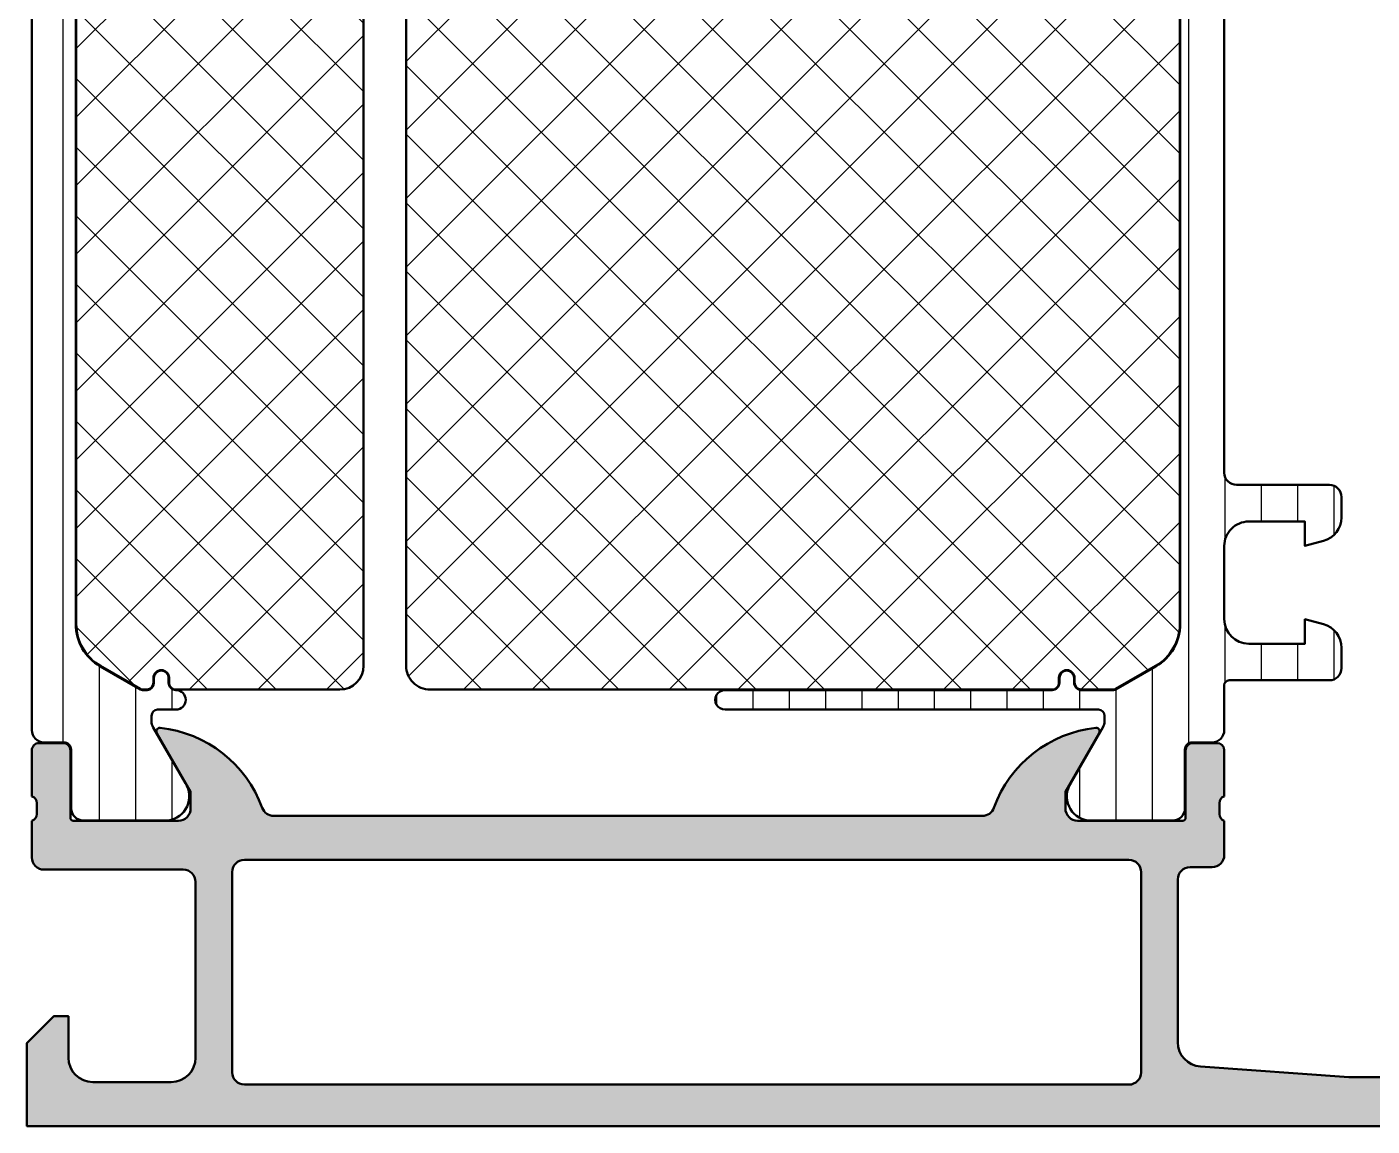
# Model space of a CAD drawing. Extents: x 0 to 105, y 0 to 90.
# Drawn here: x 0 to 55, y 0 to 45 of the extents above; entities that cross this region are included whole.
import ezdxf

# ---------------------------------------------------------------- set-up
doc = ezdxf.new("R2010")
doc.units = 0
for name, color, linetype, lineweight in [('0S-Alu contour', 7, 'Continuous', 50), ('0S-Alu hatch', 252, 'Continuous', 25), ('0S-Plastic contour', 254, 'Continuous', 50), ('0S-Plastic hatch', 253, 'Continuous', 25), ('0S-PT contour', 91, 'Continuous', 50), ('0S-PT hatch', 103, 'Continuous', 25)]:
    doc.layers.add(name, color=color, linetype=linetype, lineweight=lineweight)
pattern_1 = [(135, (0, 0), (-1.403165018917055, -1.403165018917055), []), (225, (0, 0), (1.403165018917055, -1.403165018917055), [])]
pattern_2 = [(90, (0, 0), (-1.4859, 0), [])]

# ---------------------------------------------------------------- blocks, each defined once
blk = doc.blocks.new('462310__45660264_F5FE_4679_8344_B00FB7AC80B8_')
at = {"layer": '0S-Alu hatch'}
h = blk.add_hatch(color=256, dxfattribs=at)
edge = h.paths.add_edge_path()
edge.add_line((47.1, 10.1), (47.1, 3.431119203401284))
edge.add_arc((48.1, 3.431119203401296), 0.9999999999999928, 180, 265.9143832200259)
edge.add_line((48.02875295001211, 2.433660503570567), (54.10000000000001, 2.000000000000001))
edge.add_line((54.10000000000001, 2.000000000000001), (95.9, 1.999999999999999))
edge.add_arc((95.9, 2.499999999999972), 0.4999999999999716, 270, 360)
edge.add_line((96.39999999999998, 2.499999999999985), (96.39999999999998, 3.299999999999994))
edge.add_arc((95.89999999999998, 3.299999999999998), 0.5, 0, 90)
edge.add_line((95.89999999999998, 3.799999999999998), (95.39999999999999, 3.799999999999998))
edge.add_ellipse((95.39999999999999, 4.299999999999986), major_axis=(-0.499999999999988, 0), ratio=1, start_angle=0, end_angle=90, ccw=False)
edge.add_line((94.9, 4.299999999999992), (94.9, 4.499999999999996))
edge.add_ellipse((95.39999999999999, 4.500000000000016), major_axis=(-0.4999999999999858, 0), ratio=1, start_angle=270.00000000000165, end_angle=360, ccw=False)
edge.add_line((95.39999999999996, 5), (98.19999999999997, 4.999999999999999))
edge.add_ellipse((98.19999999999997, 4.499999999999985), major_axis=(-0.5000000000000134, 0), ratio=1, start_angle=180, end_angle=270, ccw=False)
edge.add_line((98.69999999999999, 4.500000000000006), (98.69999999999999, 3.999999999999999))
edge.add_line((98.69999999999999, 3.999999999999999), (97.69999999999999, 3.999999999999999))
edge.add_line((97.69999999999999, 3.999999999999999), (97.69999999999999, 2.500000000000004))
edge.add_arc((98.69999999999999, 2.500000000000004), 1, 180, 270.0000000000008)
edge.add_line((98.7, 1.500000000000004), (102.7, 1.499999999999999))
edge.add_arc((102.7, 2.499999999999986), 1, 270.0000000000008, 360)
edge.add_line((103.7, 2.499999999999991), (103.7, 3.999999999999998))
edge.add_line((103.7, 3.999999999999998), (102.7, 3.999999999999999))
edge.add_line((102.7, 3.999999999999999), (102.7, 4.500000000000007))
edge.add_ellipse((103.2, 4.500000000000047), major_axis=(-0.4999999999999574, 0), ratio=1, start_angle=270, end_angle=360, ccw=False)
edge.add_line((103.2, 4.999999999999999), (104.5, 5))
edge.add_ellipse((104.5, 4.500000000000007), major_axis=(-0.499999999999992, 0), ratio=1, start_angle=180, end_angle=270.00000000000165, ccw=False)
edge.add_line((105, 4.5), (105, 0.5))
edge.add_ellipse((104.5, 0.4999999999999953), major_axis=(-0.5, 0), ratio=1, start_angle=90, end_angle=180, ccw=False)
edge.add_line((104.5, 0), (0, 0))
edge.add_line((0, 0), (0, 3.400000000000005))
edge.add_line((0, 3.400000000000005), (1.099999999999995, 4.5))
edge.add_line((1.099999999999995, 4.5), (1.699999999999988, 4.5))
edge.add_line((1.699999999999988, 4.5), (1.699999999999988, 2.800000000000011))
edge.add_arc((2.699999999999988, 2.800000000000011), 1, 180, 270)
edge.add_line((2.699999999999988, 1.800000000000011), (5.899999999999971, 1.800000000000011))
edge.add_arc((5.899999999999971, 2.800000000000011), 1, 270, 360)
edge.add_line((6.899999999999971, 2.800000000000011), (6.900000000000001, 9.999999999999995))
edge.add_arc((6.399999999999998, 9.999999999999998), 0.5000000000000036, 0, 89.99999999999969)
edge.add_line((6.400000000000001, 10.5), (0.7000000000000144, 10.5))
edge.add_ellipse((0.7000000000000137, 10.99999999999999), major_axis=(-0.4999999999999965, 0), ratio=1, start_angle=0, end_angle=90.00000000000011, ccw=False)
edge.add_line((0.200000000000017, 10.99999999999999), (0.1999999999999663, 12.49999999999994))
edge.add_arc((0.1211635534569153, 12.76752059199309), 0.2788950563274639, 286.419876419492, 361.1645893740976)
edge.add_line((0.4000009999999921, 12.77318899999146), (0.4000009999999925, 13.22678299999147))
edge.add_arc((0.121132904356827, 13.23244365946853), 0.2789255417371467, 358.8371299271138, 433.5754054446456)
edge.add_line((0.1999999999999922, 13.49998699999146), (0.1999999999999922, 15.37999799999998))
edge.add_ellipse((0.4999999999999952, 15.37999799999998), major_axis=(-0.3000000000000029, 0), ratio=1, start_angle=269.9999999999999, end_angle=360, ccw=False)
edge.add_line((0.4999999999999958, 15.67999799999998), (1.479974319042778, 15.67999799999998))
edge.add_ellipse((1.479974319042779, 15.37999799999998), major_axis=(-0.2999999999999989, 0), ratio=1, start_angle=180, end_angle=270.0000000000002, ccw=False)
edge.add_line((1.779974319042779, 15.37999799999998), (1.779974319042779, 12.61999999999998))
edge.add_arc((1.899974319042755, 12.61999999999998), 0.1199999999999761, 180, 270.0000000000011)
edge.add_line((1.899974319042757, 12.5), (6.200000000000086, 12.49999999999999))
edge.add_arc((6.200000000000105, 12.99999999999996), 0.4999999999999734, 269.9999999999978, 360)
edge.add_line((6.700000000000079, 12.99999999999994), (6.700000000000024, 13.70000000000004))
edge.add_line((6.700000000000024, 13.70000000000004), (5.318504542377731, 16.09282032302719))
edge.add_ellipse((5.438119784648683, 16.16188021535139), major_axis=(-0.1381197846485755, 0), ratio=1, start_angle=-96.01277014386238, end_angle=29.999999999958618, ccw=False)
edge.add_ellipse((4.928837244971579, 11.32674727786154), major_axis=(-4.999999999999342, 0), ratio=1, start_angle=199.9129096859924, end_angle=263.9872298561636, ccw=False)
edge.add_arc((10.1000000000004, 13.20000000000056), 0.5000000000005251, 199.9129096859644, 269.9999999999741)
edge.add_line((10.10000000000017, 12.70000000000004), (39.09999999999998, 12.69999999999995))
edge.add_arc((39.10000000000005, 13.20000000000114), 0.5000000000011813, 269.999999999991, 340.0870903140019)
edge.add_ellipse((44.27116275502875, 11.32674727786229), major_axis=(-4.999999999998514, 0), ratio=1, start_angle=276.0127701438397, end_angle=340.08709031401236, ccw=False)
edge.add_ellipse((43.76188021535141, 16.16188021535142), major_axis=(-0.1381197846484383, 0), ratio=1, start_angle=150.0000000000303, end_angle=276.0127701438502, ccw=False)
edge.add_line((43.88149545762223, 16.09282032302727), (42.50000000000006, 13.69999999999997))
edge.add_line((42.50000000000006, 13.69999999999997), (42.5, 12.99999999999987))
edge.add_arc((42.99999999999989, 12.99999999999989), 0.4999999999999006, 180, 270.0000000000033)
edge.add_line((42.99999999999992, 12.49999999999999), (47.30002568095722, 12.5))
edge.add_arc((47.30002568095722, 12.61999999999999), 0.1199999999999903, 270, 360)
edge.add_line((47.4200256809572, 12.61999999999999), (47.42002568095721, 15.37999799999998))
edge.add_ellipse((47.72002568095721, 15.37999799999998), major_axis=(-0.2999999999999971, 0), ratio=1, start_angle=270.00000000000136, end_angle=360, ccw=False)
edge.add_line((47.72002568095721, 15.67999799999998), (48.7, 15.67999799999998))
edge.add_ellipse((48.7, 15.37999799999998), major_axis=(-0.3000000000000007, 0), ratio=1, start_angle=180, end_angle=269.99999999999864, ccw=False)
edge.add_line((49, 15.37999799999998), (49, 13.49998699999147))
edge.add_arc((49.07886709564315, 13.23244365946854), 0.2789255417371366, 106.424594555351, 181.1628700728859)
edge.add_line((48.79999899999999, 13.22678299999148), (48.79999899999999, 12.77318899999145))
edge.add_arc((49.07883644654303, 12.76752059199308), 0.2788950563274235, 178.8354106259031, 253.5801235805088)
edge.add_line((48.99999999999999, 12.49999999999997), (49.00000000000001, 11.10000000000001))
edge.add_ellipse((48.49999999999999, 11.10000000000001), major_axis=(-0.5000000000000142, 0), ratio=1, start_angle=90.0000000000008, end_angle=180, ccw=False)
edge.add_line((48.5, 10.6), (47.59999999999999, 10.6))
edge.add_arc((47.6, 10.10000000000001), 0.4999999999999929, 90.00000000000081, 180)
edge = h.paths.add_edge_path()
edge.add_line((45.1, 10.89999999999995), (8.900000000000006, 10.9))
edge.add_arc((8.900000000000006, 10.4), 0.5000000000000036, 90, 180)
edge.add_line((8.400000000000002, 10.4), (8.400000000000006, 2.199999999999999))
edge.add_arc((8.900000000000006, 2.199999999999998), 0.5, 180, 269.9999999999998)
edge.add_line((8.900000000000002, 1.699999999999998), (45.1, 1.699999999999999))
edge.add_arc((45.1, 2.200000000000006), 0.5000000000000067, 269.9999999999992, 360)
edge.add_line((45.60000000000001, 2.200000000000005), (45.60000000000001, 10.4))
edge.add_arc((45.10000000000003, 10.39999999999997), 0.4999999999999787, 0, 90.00000000000244)
at = {"layer": '0S-Alu contour', "color": 7}
for points in [[(6.700000000000079, 12.99999999999994), (6.700000000000024, 13.70000000000004), (5.318504542377731, 16.09282032302719)], [(43.88149545762223, 16.09282032302727), (42.50000000000006, 13.69999999999997), (42.5, 12.99999999999987)], [(0.4999999999999958, 15.67999799999998), (1.479974319042778, 15.67999799999998)], [(47.72002568095721, 15.67999799999998), (48.7, 15.67999799999998)], [(0.1999999999999922, 13.49998699999146), (0.1999999999999922, 15.37999799999998)], [(1.779974319042779, 15.37999799999998), (1.779974319042779, 12.61999999999998)], [(47.4200256809572, 12.61999999999999), (47.42002568095721, 15.37999799999998)], [(49, 15.37999799999998), (49, 13.49998699999147)], [(0.4000009999999921, 12.77318899999146), (0.4000009999999925, 13.22678299999147)], [(48.79999899999999, 13.22678299999148), (48.79999899999999, 12.77318899999145)], [(10.10000000000017, 12.70000000000004), (39.09999999999998, 12.69999999999995)], [(0.200000000000017, 10.99999999999999), (0.1999999999999663, 12.49999999999994)], [(1.899974319042757, 12.5), (6.200000000000087, 12.49999999999999)], [(42.99999999999992, 12.49999999999999), (47.30002568095722, 12.5)], [(48.99999999999999, 12.49999999999997), (49.00000000000001, 11.10000000000001)], [(6.400000000000001, 10.5), (0.7000000000000148, 10.5)], [(45.1, 10.89999999999995), (8.900000000000006, 10.9)], [(48.5, 10.6), (47.59999999999999, 10.6)], [(6.899999999999971, 2.800000000000011), (6.900000000000001, 9.999999999999995)], [(8.400000000000002, 10.4), (8.400000000000006, 2.199999999999999)], [(45.60000000000001, 2.200000000000005), (45.60000000000001, 10.4)], [(47.1, 10.1), (47.1, 3.431119203401284)], [(104.5, 0), (0, 0), (0, 3.400000000000005), (1.099999999999995, 4.5), (1.699999999999988, 4.5), (1.699999999999988, 2.800000000000011)], [(48.02875295001211, 2.433660503570567), (54.10000000000001, 2.000000000000001), (95.9, 1.999999999999999)], [(2.699999999999988, 1.800000000000011), (5.899999999999971, 1.800000000000011)], [(8.900000000000002, 1.699999999999998), (45.1, 1.699999999999999)]]:
    blk.add_lwpolyline(points, dxfattribs=at)
at = {"layer": '0S-Alu contour', "color": 7, "extrusion": (0, 0, -1)}
for centre, radius, start, end in [((-5.438119784648683, 16.16188021535139), 0.1381197846485755, 330.0000000000414, 96.01277014386245), ((-4.928837244971579, 11.32674727786154), 4.999999999999342, 96.01277014383638, 160.0870903140076), ((-44.27116275502875, 11.32674727786229), 4.999999999998514, 19.91290968598764, 83.9872298561603), ((-43.76188021535141, 16.16188021535142), 0.1381197846484383, 83.9872298561498, 209.9999999999698), ((-0.4999999999999952, 15.37999799999998), 0.3000000000000029, 0, 90.00000000000011), ((-1.479974319042779, 15.37999799999998), 0.2999999999999989, 89.99999999999974, 180), ((-47.72002568095721, 15.37999799999998), 0.2999999999999971, 0, 89.99999999999864), ((-48.7, 15.37999799999998), 0.3000000000000007, 90.00000000000136, 180), ((-48.49999999999999, 11.10000000000001), 0.5000000000000142, 180, 269.9999999999992), ((-0.7000000000000137, 10.99999999999999), 0.4999999999999965, 269.9999999999999, 0)]:
    blk.add_arc(centre, radius, start, end, dxfattribs=at)
at = {"layer": '0S-Alu contour', "color": 7}
for centre, radius, start, end in [((0.121132904356827, 13.23244365946853), 0.2789255417371467, 358.8371299271138, 73.57540544464564), ((49.07886709564315, 13.23244365946854), 0.2789255417371366, 106.424594555351, 181.1628700728859), ((0.1211635534569153, 12.76752059199309), 0.2788950563274639, 286.419876419492, 1.16458937409755), ((6.200000000000105, 12.99999999999996), 0.4999999999999734, 269.9999999999978, 0), ((10.1000000000004, 13.20000000000056), 0.5000000000005251, 199.9129096859644, 269.9999999999741), ((39.10000000000005, 13.20000000000114), 0.5000000000011813, 269.999999999991, 340.0870903140019), ((42.99999999999989, 12.99999999999989), 0.4999999999999006, 180, 270.0000000000033), ((49.07883644654303, 12.76752059199308), 0.2788950563274235, 178.8354106259031, 253.5801235805088), ((1.899974319042755, 12.61999999999998), 0.1199999999999761, 180, 270.0000000000011), ((47.30002568095722, 12.61999999999999), 0.1199999999999903, 270, 0), ((6.399999999999998, 9.999999999999998), 0.5000000000000036, 0, 89.99999999999969), ((8.900000000000006, 10.4), 0.5000000000000036, 90, 180), ((45.10000000000003, 10.39999999999997), 0.4999999999999787, 0, 90.00000000000244), ((47.6, 10.10000000000001), 0.4999999999999929, 90.00000000000081, 180), ((48.1, 3.431119203401296), 0.9999999999999928, 180, 265.9143832200259), ((2.699999999999988, 2.800000000000011), 1, 180, 270), ((5.899999999999971, 2.800000000000011), 1, 270, 0), ((8.900000000000006, 2.199999999999998), 0.5, 180, 269.9999999999998), ((45.1, 2.200000000000006), 0.5000000000000067, 269.9999999999992, 0)]:
    blk.add_arc(centre, radius, start, end, dxfattribs=at)
blk = doc.blocks.new('442240__F31ADD32_1E1B_493C_A6A0_53D63E27A48B_')
at = {"layer": '0S-PT hatch'}
h = blk.add_hatch(dxfattribs=at)
h.set_pattern_fill('ANSI37', color=256, scale=0.625, angle=90, style=0)
h.set_pattern_definition(pattern_1)
edge = h.paths.add_edge_path()
edge.add_line((41.95540162866505, 64.6302033196955), (16.50000000001683, 64.6302033197426))
edge.add_arc((16.49999999999969, 63.65020331974263), 0.9799999999999754, 89.99999999899781, 180)
edge.add_line((15.51999999999971, 63.65020331974264), (15.51999999999971, 18.84979668030451))
edge.add_arc((16.49999999999971, 18.84979668030451), 0.9799999999999968, 180, 270.0000000000002)
edge.add_line((16.49999999999971, 17.86979668030451), (41.95634587524384, 17.86979668030451))
edge.add_arc((41.95634587524383, 18.14979668030452), 0.2800000000000082, 270.0000000000014, 360)
edge.add_line((42.23634587524385, 18.14979668030452), (42.23634587524385, 18.35036747559076))
edge.add_ellipse((42.55577507995761, 18.35036747559076), major_axis=(-0.3194292047137636, 0), ratio=1, start_angle=180, end_angle=360, ccw=False)
edge.add_line((42.87520428467137, 18.35036747559076), (42.87520428467137, 18.14979668030452))
edge.add_arc((43.15520428467137, 18.14979668030453), 0.2800000000000011, 180, 266.4872129359699)
edge.add_line((43.13804832119981, 17.87032275859203), (44.46501280946018, 17.87032275859204))
edge.add_arc((44.46501280946018, 18.05032275859203), 0.1799999999999926, 270, 300.0000000000001)
edge.add_line((44.55501280946017, 17.89443818591084), (46.18999999999971, 18.8383984804904))
edge.add_arc((45.19999999999972, 20.55312877998359), 1.979999999999983, 299.9999999999999, 360)
edge.add_line((47.1799999999997, 20.55312877998359), (47.1799999999997, 61.94646458067263))
edge.add_arc((45.1999999999997, 61.94646458067263), 1.980000000000003, 0, 59.99999999999952)
edge.add_line((46.18999999999971, 63.66119488016582), (44.55501280946015, 64.60515517474536))
edge.add_arc((44.46501280946016, 64.44927060206425), 0.179999999999936, 59.99999999999221, 89.99999999999095)
edge.add_line((44.46501280946018, 64.62927060206418), (43.13858592838763, 64.62927060206418))
edge.add_arc((43.15574189185918, 64.34979668035167), 0.279999999999997, 93.51278706402572, 180)
edge.add_line((42.87574189185918, 64.34979668035167), (42.87574189185917, 64.14922588506545))
edge.add_ellipse((42.55577507995761, 64.14922588506545), major_axis=(-0.3199668119015655, 0), ratio=1, start_angle=0, end_angle=180, ccw=False)
edge.add_line((42.23580826805604, 64.14922588506545), (42.23580826805604, 64.3497966803045))
edge.add_arc((41.95540162866505, 64.34979668030452), 0.280406639390975, 0, 90)
at = {"layer": '0S-PT contour', "color": 7}
for points in [[(41.95540162866505, 64.6302033196955), (16.50000000001683, 64.6302033197426)], [(44.46501280946018, 64.62927060206418), (43.13858592838763, 64.62927060206418)], [(46.18999999999971, 63.66119488016582), (44.55501280946015, 64.60515517474536)], [(42.23580826805604, 64.14922588506545), (42.23580826805604, 64.3497966803045)], [(42.87574189185918, 64.34979668035167), (42.87574189185917, 64.14922588506545)], [(15.51999999999971, 63.65020331974264), (15.51999999999971, 18.84979668030451)], [(47.1799999999997, 20.55312877998359), (47.1799999999997, 61.94646458067263)], [(44.55501280946017, 17.89443818591084), (46.18999999999971, 18.8383984804904)], [(42.23634587524385, 18.14979668030452), (42.23634587524385, 18.35036747559076)], [(42.87520428467137, 18.35036747559076), (42.87520428467137, 18.14979668030452)], [(16.49999999999971, 17.86979668030451), (41.95634587524384, 17.86979668030451)], [(43.13804832119981, 17.87032275859203), (44.46501280946018, 17.87032275859204)]]:
    blk.add_lwpolyline(points, dxfattribs=at)
for centre, radius, start, end in [((16.49999999999969, 63.65020331974263), 0.9799999999999754, 89.99999999899781, 180), ((41.95540162866505, 64.34979668030452), 0.280406639390975, 0, 90), ((43.15574189185918, 64.34979668035167), 0.279999999999997, 93.51278706402572, 180), ((44.46501280946016, 64.44927060206425), 0.179999999999936, 59.99999999999221, 89.99999999999095), ((45.1999999999997, 61.94646458067263), 1.980000000000003, 0, 59.99999999999952), ((45.19999999999972, 20.55312877998359), 1.979999999999983, 299.9999999999999, 0), ((16.49999999999971, 18.84979668030451), 0.9799999999999968, 180, 270.0000000000002), ((41.95634587524383, 18.14979668030452), 0.2800000000000082, 270.0000000000014, 0), ((43.15520428467137, 18.14979668030453), 0.2800000000000011, 180, 266.4872129359699), ((44.46501280946018, 18.05032275859203), 0.1799999999999926, 270, 300.0000000000001)]:
    blk.add_arc(centre, radius, start, end, dxfattribs=at)
at = {"layer": '0S-PT contour', "color": 7, "extrusion": (0, 0, -1)}
for centre, radius, start, end in [((-42.55577507995761, 64.14922588506545), 0.3199668119015655, 180, 0), ((-42.55577507995761, 18.35036747559076), 0.3194292047137637, 0, 180)]:
    blk.add_arc(centre, radius, start, end, dxfattribs=at)
blk = doc.blocks.new('284519__6857C85F_8BF0_4C97_A09E_0A35391BC59F___943BEE04_0CC8_4766_B25A_D3CEB70636B3_')
at = {"layer": '0S-Plastic hatch'}
h = blk.add_hatch(dxfattribs=at)
h.set_pattern_fill('ANSI31', color=256, scale=0.4680000000000001, angle=45, style=0)
h.set_pattern_definition(pattern_2)
edge = h.paths.add_edge_path()
edge.add_line((49.4999999999997, 56.25000000004718), (53.2999999999998, 56.25000000004718))
edge.add_arc((53.29999999999975, 56.75000000004714), 0.4999999999999645, 270.0000000000057, 360)
edge.add_line((53.79999999999971, 56.75000000004718), (53.79999999999972, 57.58074922342159))
edge.add_arc((52.79999999999975, 57.58074922342159), 0.9999999999999644, 0, 75.00000000000038)
edge.add_line((53.05881904510226, 58.54667504971063), (52.29999999999972, 58.75000000004718))
edge.add_line((52.29999999999972, 58.75000000004718), (52.29999999999972, 57.75000000004717))
edge.add_line((52.29999999999972, 57.75000000004717), (49.99999999999974, 57.7500000000472))
edge.add_ellipse((49.9999999999997, 58.75000000004718), major_axis=(-0.9999999999999928, 0), ratio=1, start_angle=0, end_angle=90.00000000000199, ccw=False)
edge.add_line((48.99999999999971, 58.75000000004717), (48.99999999999971, 61.75000000004722))
edge.add_ellipse((49.99999999999972, 61.75000000004718), major_axis=(-1.000000000000007, 0), ratio=1, start_angle=269.99999999999875, end_angle=360, ccw=False)
edge.add_line((49.99999999999975, 62.75000000004719), (52.29999999999972, 62.75000000004713))
edge.add_line((52.29999999999972, 62.75000000004713), (52.29999999999972, 61.75000000004722))
edge.add_line((52.29999999999972, 61.75000000004722), (53.05881904510228, 61.95332495038388))
edge.add_arc((52.7999999999998, 62.91925077667286), 0.999999999999911, 284.9999999999988, 360)
edge.add_line((53.79999999999971, 62.91925077667284), (53.79999999999971, 63.75000000004723))
edge.add_arc((53.29999999999972, 63.75000000004725), 0.4999999999999929, 0, 89.9999999999992)
edge.add_line((53.29999999999973, 64.25000000004724), (49.19999999999973, 64.25000000004718))
edge.add_ellipse((49.19999999999973, 64.4500000000472), major_axis=(-0.200000000000017, 0), ratio=1, start_angle=0, end_angle=90.00000000000199, ccw=False)
edge.add_line((48.99999999999971, 64.45000000004723), (48.99999999999971, 66.29000567895667))
edge.add_arc((48.50000267890202, 66.29000567895667), 0.4999973210976947, 0, 90.00030698202455)
edge.add_line((48.49999999999283, 66.7900030000472), (47.68966866665947, 66.79000300004718))
edge.add_ellipse((47.68966866665947, 67.09000300004718), major_axis=(-0.2999999999999971, 0), ratio=1, start_angle=0, end_angle=90, ccw=False)
edge.add_line((47.38966866665947, 67.09000300004719), (47.3900006170565, 69.49000138298348))
edge.add_arc((46.89000463961789, 69.49000402260855), 0.4999959774455975, 359.9996975182267, 450.0003024811858)
edge.add_line((46.89000199999281, 69.99000000004717), (43.41346050189332, 69.99000000004716))
edge.add_arc((43.55577115088467, 69.00018192532433), 0.9999960709244591, 98.18160805189956, 212.7270160998398)
edge.add_line((42.71451850189333, 68.4595470000472), (44.03303535120448, 66.1758085133749))
edge.add_ellipse((43.60002263447405, 65.92580853907532), major_axis=(-0.5000000000000551, 0), ratio=1, start_angle=179.994256176766, end_angle=209.9999965993447, ccw=False)
edge.add_line((44.10002263196166, 65.92575841476153), (44.0999999999903, 65.70000000006473))
edge.add_ellipse((43.84999999997281, 65.70000000006469), major_axis=(-0.2500000000174865, 0), ratio=1, start_angle=90.00000000000159, end_angle=180, ccw=False)
edge.add_line((43.84999999997282, 65.45000000004721), (28.57101353298069, 65.45000000004653))
edge.add_arc((28.57101353298071, 65.0507409269301), 0.3992590731164398, 90.00000000000306, 270.0000000000031)
edge.add_line((28.57101353298073, 64.65148185381366), (41.95486402147727, 64.65148185381366))
edge.add_ellipse((41.9548640214773, 64.35000000004712), major_axis=(-0.3014818537665462, 0), ratio=1, start_angle=180, end_angle=270.00000000000676, ccw=False)
edge.add_line((42.25634587524385, 64.35000000004717), (42.25634587524385, 64.14942920476096))
edge.add_arc((42.55577507995761, 64.14942920476096), 0.2994292047137605, 180, 360)
edge.add_line((42.85520428467137, 64.14942920476099), (42.85520428467137, 64.35000000004723))
edge.add_ellipse((43.15520428467164, 64.35000000004722), major_axis=(-0.3000000000002672, 0), ratio=1, start_angle=266.6063607271258, end_angle=360, ccw=False)
edge.add_line((43.17296295056751, 64.64947392175954), (44.46501280946022, 64.64947392175972))
edge.add_ellipse((44.46501280946022, 64.44947392175959), major_axis=(-0.2000000000001307, 0), ratio=1, start_angle=240.0000000000401, end_angle=270.00000000000205, ccw=False)
edge.add_line((44.56501280946016, 64.62267900251666), (46.19999999999973, 63.67871870793694))
edge.add_ellipse((45.19999999999982, 61.94666790036815), major_axis=(-1.999999999999877, 0), ratio=1, start_angle=180, end_angle=240.00000000000108, ccw=False)
edge.add_line((47.1999999999997, 61.94666790036816), (47.19999999999972, 20.55333209967905))
edge.add_ellipse((45.19999999999972, 20.55333209967909), major_axis=(-2, 0), ratio=1, start_angle=119.9999999999996, end_angle=180, ccw=False)
edge.add_line((46.1999999999997, 18.82128129211021), (44.5650128094602, 17.87732099753069))
edge.add_ellipse((44.46501280945999, 18.05052607828752), major_axis=(-0.2000000000000511, 0), ratio=1, start_angle=90.00000000007333, end_angle=120.0000000000625, ccw=False)
edge.add_line((44.46501280946025, 17.85052607828746), (43.17296295056535, 17.85052607828786))
edge.add_ellipse((43.1552042846713, 18.14999999999996), major_axis=(-0.2999999999999285, 0), ratio=1, start_angle=0, end_angle=93.3936392725314, ccw=False)
edge.add_line((42.85520428467137, 18.14999999999995), (42.85520428467137, 18.35057079528622))
edge.add_arc((42.55577507995761, 18.35057079528622), 0.2994292047137605, 0, 180)
edge.add_line((42.25634587524385, 18.35057079528622), (42.25634587524385, 18.14999999999995))
edge.add_ellipse((41.95486402147733, 18.15000000000004), major_axis=(-0.3014818537665178, 0), ratio=1, start_angle=89.99999999998658, end_angle=180, ccw=False)
edge.add_line((41.95486402147726, 17.84851814623352), (28.57101353298071, 17.84851814623352))
edge.add_arc((28.57101353298071, 17.44925907311705), 0.3992590731164753, 90.00000000000048, 270.0000000000005)
edge.add_line((28.57101353298072, 17.05000000000057), (43.84999999997285, 17.04999999999999))
edge.add_ellipse((43.84999999997282, 16.79999999998251), major_axis=(-0.2500000000174722, 0), ratio=1, start_angle=180, end_angle=269.9999999999951, ccw=False)
edge.add_line((44.0999999999903, 16.79999999998242), (44.10002263196166, 16.57424158528564))
edge.add_ellipse((43.60002365369274, 16.5741911879278), major_axis=(-0.4999989808088187, 0), ratio=1, start_angle=150.0000347009651, end_angle=180.0057751236176, ccw=False)
edge.add_line((44.03303562435064, 16.32419195977536), (42.71451850189333, 14.04045299999998))
edge.add_arc((43.55577115088467, 13.49981807472283), 0.9999960709244718, 147.2729839001593, 261.8183919481001)
edge.add_line((43.41346050189332, 12.50999999999999), (46.89000199999282, 12.50999999999999))
edge.add_arc((46.89000463961788, 13.00999597743861), 0.4999959774455904, 269.9996975188158, 360.0003024817733)
edge.add_line((47.3900006170565, 13.0099986170637), (47.38966866665947, 15.40999699999997))
edge.add_ellipse((47.68966866665947, 15.40999699999998), major_axis=(-0.3000000000000043, 0), ratio=1, start_angle=269.99999999999864, end_angle=360, ccw=False)
edge.add_line((47.68966866665948, 15.70999699999999), (48.49999999999283, 15.70999699999999))
edge.add_arc((48.50000267890202, 16.2099943210905), 0.4999973210976877, 269.9996930179747, 360)
edge.add_line((48.99999999999971, 16.2099943210905), (48.99999999999971, 18.04999999999993))
edge.add_ellipse((49.19999999999974, 18.04999999999998), major_axis=(-0.2000000000000242, 0), ratio=1, start_angle=270.0000000000122, end_angle=360, ccw=False)
edge.add_line((49.19999999999969, 18.25000000000001), (53.29999999999973, 18.24999999999995))
edge.add_arc((53.29999999999972, 18.74999999999994), 0.4999999999999929, 270.0000000000008, 360)
edge.add_line((53.79999999999971, 18.74999999999995), (53.79999999999971, 19.58074922337431))
edge.add_arc((52.79999999999972, 19.58074922337433), 0.9999999999999928, 0, 74.99999999999913)
edge.add_line((53.05881904510226, 20.54667504966339), (52.29999999999972, 20.75000000000001))
edge.add_line((52.29999999999972, 20.75000000000001), (52.29999999999972, 19.75000000000001))
edge.add_line((52.29999999999972, 19.75000000000001), (49.99999999999971, 19.75))
edge.add_ellipse((49.99999999999972, 20.75000000000001), major_axis=(-1.000000000000003, 0), ratio=1, start_angle=0, end_angle=89.9999999999996, ccw=False)
edge.add_line((48.99999999999971, 20.75000000000001), (48.99999999999971, 23.75000000000007))
edge.add_ellipse((49.99999999999966, 23.75000000000001), major_axis=(-0.999999999999943, 0), ratio=1, start_angle=269.99999999999756, end_angle=360, ccw=False)
edge.add_line((49.9999999999997, 24.74999999999995), (52.29999999999972, 24.74999999999998))
edge.add_line((52.29999999999972, 24.74999999999998), (52.29999999999972, 23.75000000000007))
edge.add_line((52.29999999999972, 23.75000000000007), (53.05881904510217, 23.95332495033654))
edge.add_arc((52.79999999999962, 24.91925077662571), 1.000000000000101, 285.0000000000001, 360)
edge.add_line((53.79999999999972, 24.9192507766257), (53.79999999999971, 25.75000000000003))
edge.add_arc((53.29999999999975, 25.75000000000004), 0.4999999999999645, 0, 89.99999999999756)
edge.add_line((53.29999999999976, 26.25), (49.49999999999971, 26.25000000000001))
edge.add_ellipse((49.49999999999969, 26.74999999999999), major_axis=(-0.4999999999999787, 0), ratio=1, start_angle=0, end_angle=90.00000000000239, ccw=False)
edge.add_line((48.99999999999971, 26.74999999999998), (48.99999999999971, 55.75000000004715))
edge.add_ellipse((49.4999999999997, 55.75000000004718), major_axis=(-0.4999999999999929, 0), ratio=1, start_angle=270.0000000000008, end_angle=360, ccw=False)
at = {"layer": '0S-Plastic contour', "color": 7}
for points in [[(46.89000199999281, 69.99000000004717), (43.41346050189332, 69.99000000004716)], [(47.38966866665947, 67.09000300004719), (47.3900006170565, 69.49000138298348)], [(42.71451850189333, 68.4595470000472), (44.03303535120448, 66.1758085133749)], [(48.49999999999283, 66.7900030000472), (47.68966866665947, 66.79000300004718)], [(48.99999999999971, 64.45000000004723), (48.99999999999971, 66.29000567895667)], [(44.10002263196166, 65.92575841476153), (44.0999999999903, 65.70000000006473)], [(43.84999999997282, 65.45000000004721), (28.57101353298069, 65.45000000004653)], [(28.57101353298073, 64.65148185381366), (41.95486402147727, 64.65148185381366)], [(43.17296295056751, 64.64947392175954), (44.46501280946022, 64.64947392175972)], [(44.56501280946016, 64.62267900251666), (46.19999999999973, 63.67871870793694)], [(42.25634587524385, 64.35000000004717), (42.25634587524385, 64.14942920476096)], [(42.85520428467137, 64.14942920476099), (42.85520428467137, 64.35000000004723)], [(53.29999999999973, 64.25000000004724), (49.19999999999973, 64.25000000004718)], [(53.79999999999971, 62.91925077667284), (53.79999999999971, 63.75000000004723)], [(49.99999999999975, 62.75000000004719), (52.29999999999972, 62.75000000004713), (52.29999999999972, 61.75000000004722), (53.05881904510228, 61.95332495038388)], [(47.1999999999997, 61.94666790036816), (47.19999999999972, 20.55333209967905)], [(48.99999999999971, 58.75000000004717), (48.99999999999971, 61.75000000004722)], [(53.05881904510226, 58.54667504971063), (52.29999999999972, 58.75000000004718), (52.29999999999972, 57.75000000004717), (49.99999999999974, 57.7500000000472)], [(53.79999999999971, 56.75000000004718), (53.79999999999972, 57.58074922342159)], [(49.4999999999997, 56.25000000004718), (53.2999999999998, 56.25000000004718)], [(48.99999999999971, 26.74999999999998), (48.99999999999971, 55.75000000004715)], [(53.29999999999976, 26.25), (49.49999999999971, 26.25000000000001)], [(53.79999999999972, 24.9192507766257), (53.79999999999971, 25.75000000000003)], [(49.9999999999997, 24.74999999999995), (52.29999999999972, 24.74999999999998), (52.29999999999972, 23.75000000000007), (53.05881904510217, 23.95332495033654)], [(48.99999999999971, 20.75000000000001), (48.99999999999971, 23.75000000000007)], [(53.05881904510226, 20.54667504966339), (52.29999999999972, 20.75000000000001), (52.29999999999972, 19.75000000000001), (49.99999999999971, 19.75)], [(53.79999999999971, 18.74999999999995), (53.79999999999971, 19.58074922337431)], [(46.1999999999997, 18.82128129211021), (44.5650128094602, 17.87732099753069)], [(42.25634587524385, 18.35057079528622), (42.25634587524385, 18.14999999999995)], [(42.85520428467137, 18.14999999999995), (42.85520428467137, 18.35057079528622)], [(49.19999999999969, 18.25000000000001), (53.29999999999973, 18.24999999999995)], [(41.95486402147726, 17.84851814623352), (28.57101353298071, 17.84851814623352)], [(44.46501280946025, 17.85052607828746), (43.17296295056535, 17.85052607828786)], [(48.99999999999971, 16.2099943210905), (48.99999999999971, 18.04999999999993)], [(28.57101353298072, 17.05000000000057), (43.84999999997285, 17.04999999999999)], [(44.0999999999903, 16.79999999998242), (44.10002263196166, 16.57424158528564)], [(44.03303562435064, 16.32419195977536), (42.71451850189333, 14.04045299999998)], [(47.68966866665948, 15.70999699999999), (48.49999999999283, 15.70999699999999)], [(47.3900006170565, 13.0099986170637), (47.38966866665947, 15.40999699999997)], [(43.41346050189332, 12.50999999999999), (46.89000199999282, 12.50999999999999)]]:
    blk.add_lwpolyline(points, dxfattribs=at)
for centre, radius, start, end in [((43.55577115088467, 69.00018192532433), 0.9999960709244591, 98.18160805189956, 212.7270160998398), ((46.89000463961789, 69.49000402260855), 0.4999959774455975, 359.9996975182267, 90.00030248118587), ((48.50000267890202, 66.29000567895667), 0.4999973210976947, 0, 90.00030698202455), ((28.57101353298071, 65.0507409269301), 0.3992590731164398, 90.00000000000306, 270.0000000000031), ((42.55577507995761, 64.14942920476096), 0.2994292047137605, 180, 0), ((53.29999999999972, 63.75000000004725), 0.4999999999999929, 0, 89.9999999999992), ((52.7999999999998, 62.91925077667286), 0.999999999999911, 284.9999999999988, 0), ((52.79999999999975, 57.58074922342159), 0.9999999999999644, 0, 75.00000000000038), ((53.29999999999975, 56.75000000004714), 0.4999999999999645, 270.0000000000057, 0), ((53.29999999999975, 25.75000000000004), 0.4999999999999645, 0, 89.99999999999756), ((52.79999999999962, 24.91925077662571), 1.000000000000101, 285.0000000000001, 0), ((52.79999999999972, 19.58074922337433), 0.9999999999999928, 0, 74.99999999999913), ((53.29999999999972, 18.74999999999994), 0.4999999999999929, 270.0000000000008, 0), ((42.55577507995761, 18.35057079528622), 0.2994292047137605, 0, 180), ((28.57101353298071, 17.44925907311705), 0.3992590731164753, 90.00000000000048, 270.0000000000005), ((48.50000267890202, 16.2099943210905), 0.4999973210976877, 269.9996930179747, 0), ((43.55577115088467, 13.49981807472283), 0.9999960709244718, 147.2729839001593, 261.8183919481001), ((46.89000463961788, 13.00999597743861), 0.4999959774455904, 269.9996975188158, 0.0003024817733149)]:
    blk.add_arc(centre, radius, start, end, dxfattribs=at)
at = {"layer": '0S-Plastic contour', "color": 7, "extrusion": (0, 0, -1)}
for centre, radius, start, end in [((-47.68966866665947, 67.09000300004718), 0.2999999999999971, 270, 0), ((-43.60002263447405, 65.92580853907532), 0.5000000000000551, 150.0000034006553, 180.0057438232341), ((-43.84999999997281, 65.70000000006469), 0.2500000000174865, 180, 269.9999999999984), ((-41.9548640214773, 64.35000000004712), 0.3014818537665462, 89.99999999999324, 180), ((-43.15520428467164, 64.35000000004722), 0.3000000000002672, 0, 93.39363927287422), ((-44.46501280946022, 64.44947392175959), 0.2000000000001307, 89.99999999999797, 119.9999999999599), ((-49.19999999999973, 64.4500000000472), 0.200000000000017, 269.999999999998, 0), ((-45.19999999999982, 61.94666790036815), 1.999999999999877, 119.9999999999989, 180), ((-49.99999999999972, 61.75000000004718), 1.000000000000007, 0, 90.00000000000122), ((-49.9999999999997, 58.75000000004718), 0.9999999999999928, 269.999999999998, 0), ((-49.4999999999997, 55.75000000004718), 0.4999999999999929, 0, 89.9999999999992), ((-49.49999999999969, 26.74999999999999), 0.4999999999999787, 269.9999999999976, 0), ((-49.99999999999966, 23.75000000000001), 0.999999999999943, 0, 90.00000000000244), ((-45.19999999999972, 20.55333209967909), 2, 180, 240.0000000000004), ((-49.99999999999972, 20.75000000000001), 1.000000000000003, 270.0000000000004, 0), ((-49.19999999999974, 18.04999999999998), 0.2000000000000242, 0, 89.99999999998779), ((-41.95486402147733, 18.15000000000004), 0.3014818537665178, 180, 270.0000000000135), ((-43.1552042846713, 18.14999999999996), 0.2999999999999285, 266.6063607274686, 0), ((-44.46501280945999, 18.05052607828752), 0.2000000000000511, 239.9999999999375, 269.9999999999267), ((-43.84999999997282, 16.79999999998251), 0.2500000000174722, 90.00000000000487, 180), ((-43.60002365369274, 16.5741911879278), 0.4999989808088187, 179.9942248763824, 209.999965299035), ((-47.68966866665947, 15.40999699999998), 0.3000000000000043, 0, 90.00000000000136)]:
    blk.add_arc(centre, radius, start, end, dxfattribs=at)
blk = doc.blocks.new('442240__FB57662D_E82A_42FF_90DB_D4B05DABE150_')
at = {"layer": '0S-PT hatch'}
h = blk.add_hatch(dxfattribs=at)
h.set_pattern_fill('ANSI37', color=256, scale=0.625, angle=90, style=0)
h.set_pattern_definition(pattern_1)
edge = h.paths.add_edge_path()
edge.add_line((12.79999999998292, 64.63020331974262), (6.100406639391152, 64.6302033196955))
edge.add_arc((6.100406639391088, 64.34979668030446), 0.2804066393910318, 89.99999999998694, 180)
edge.add_line((5.820000000000057, 64.3497966803045), (5.820000000000046, 64.14922588506545))
edge.add_ellipse((5.500033188098482, 64.14922588506545), major_axis=(-0.3199668119015637, 0), ratio=1, start_angle=0, end_angle=180, ccw=False)
edge.add_line((5.180066376196919, 64.14922588506545), (5.180066376196919, 64.34979668035167))
edge.add_arc((4.900066376196916, 64.34979668035167), 0.280000000000002, 0, 86.4872129360067)
edge.add_line((4.917222339668303, 64.62927060206418), (4.734987190539555, 64.62927060206418))
edge.add_arc((4.734987190539578, 64.44927060206425), 0.1799999999999358, 90.00000000000708, 120.000000000008)
edge.add_line((4.644987190539588, 64.60515517474536), (3.010000000000033, 63.66119488016582))
edge.add_arc((4.000000000000033, 61.94646458067263), 1.979999999999995, 120.0000000000001, 180)
edge.add_line((2.020000000000038, 61.94646458067263), (2.020000000000031, 20.55312877998359))
edge.add_arc((4.000000000000021, 20.55312877998359), 1.979999999999989, 180, 240.0000000000003)
edge.add_line((3.010000000000038, 18.8383984804904), (4.644987190539577, 17.89443818591084))
edge.add_arc((4.734987190539582, 18.05032275859203), 0.1799999999999963, 239.9999999999974, 269.9999999999974)
edge.add_line((4.734987190539574, 17.87032275859203), (4.917222339668473, 17.87032275859203))
edge.add_arc((4.900066376196923, 18.14979668030452), 0.2799999999999938, 273.5127870640269, 360)
edge.add_line((5.180066376196917, 18.14979668030452), (5.180066376196917, 18.35036747559076))
edge.add_ellipse((5.499495580910678, 18.35036747559076), major_axis=(-0.319429204713761, 0), ratio=1, start_angle=180, end_angle=360, ccw=False)
edge.add_line((5.818924785624439, 18.35036747559076), (5.818924785624439, 18.14979668030452))
edge.add_arc((6.098924785624445, 18.14979668030452), 0.2800000000000065, 180, 269.9999999999993)
edge.add_line((6.098924785624442, 17.86979668030451), (12.80000000000003, 17.86979668030451))
edge.add_arc((12.80000000000003, 18.84979668030451), 0.9799999999999968, 270, 360)
edge.add_line((13.78000000000003, 18.84979668030451), (13.78000000000003, 63.65020331974265))
edge.add_arc((12.80000000000006, 63.65020331974265), 0.979999999999972, 0, 90.0000000010021)
at = {"layer": '0S-PT contour', "color": 7}
for points in [[(4.644987190539588, 64.60515517474536), (3.010000000000033, 63.66119488016582)], [(4.917222339668303, 64.62927060206418), (4.734987190539555, 64.62927060206418)], [(12.79999999998292, 64.63020331974262), (6.100406639391152, 64.6302033196955)], [(5.180066376196919, 64.14922588506545), (5.180066376196919, 64.34979668035167)], [(5.820000000000057, 64.3497966803045), (5.820000000000046, 64.14922588506545)], [(13.78000000000003, 18.84979668030451), (13.78000000000003, 63.65020331974265)], [(2.020000000000038, 61.94646458067263), (2.020000000000031, 20.55312877998359)], [(3.010000000000038, 18.8383984804904), (4.644987190539577, 17.89443818591084)], [(5.180066376196917, 18.14979668030452), (5.180066376196917, 18.35036747559076)], [(5.818924785624439, 18.35036747559076), (5.818924785624439, 18.14979668030452)], [(4.734987190539574, 17.87032275859203), (4.917222339668473, 17.87032275859203)], [(6.098924785624442, 17.86979668030451), (12.80000000000003, 17.86979668030451)]]:
    blk.add_lwpolyline(points, dxfattribs=at)
for centre, radius, start, end in [((4.734987190539578, 64.44927060206425), 0.1799999999999358, 90.00000000000708, 120.000000000008), ((4.900066376196916, 64.34979668035167), 0.280000000000002, 0, 86.4872129360067), ((6.100406639391088, 64.34979668030446), 0.2804066393910318, 89.99999999998694, 180), ((12.80000000000006, 63.65020331974265), 0.979999999999972, 0, 90.0000000010021), ((4.000000000000033, 61.94646458067263), 1.979999999999995, 120.0000000000001, 180), ((4.000000000000021, 20.55312877998359), 1.979999999999989, 180, 240.0000000000003), ((12.80000000000003, 18.84979668030451), 0.9799999999999968, 270, 0), ((4.734987190539582, 18.05032275859203), 0.1799999999999963, 239.9999999999974, 269.9999999999974), ((4.900066376196923, 18.14979668030452), 0.2799999999999938, 273.5127870640269, 0), ((6.098924785624445, 18.14979668030452), 0.2800000000000065, 180, 269.9999999999993)]:
    blk.add_arc(centre, radius, start, end, dxfattribs=at)
at = {"layer": '0S-PT contour', "color": 7, "extrusion": (0, 0, -1)}
for centre, radius, start, end in [((-5.500033188098482, 64.14922588506545), 0.3199668119015637, 180, 0), ((-5.499495580910678, 18.35036747559076), 0.319429204713761, 0, 180)]:
    blk.add_arc(centre, radius, start, end, dxfattribs=at)
blk = doc.blocks.new('284519__95D5DBB7_9B2C_4944_8950_F0C975A611F8___9691F17B_4240_40E6_9494_96E9F70E77B9_')
at = {"layer": '0S-Plastic hatch'}
h = blk.add_hatch(dxfattribs=at)
h.set_pattern_fill('ANSI31', color=256, scale=0.4680000000000001, angle=45, style=0)
h.set_pattern_definition(pattern_2)
edge = h.paths.add_edge_path()
edge.add_arc((0.6999973210980323, 66.2900056789564), 0.4999973210979648, 89.99969301797577, 180)
edge.add_line((0.2000000000000675, 66.29000567895639), (0.2000000000000294, 16.2099943210908))
edge.add_arc((0.699997321098018, 16.2099943210908), 0.4999973210979885, 180, 270.0003069820252)
edge.add_line((0.7000000000072071, 15.70999699999999), (1.510331333340559, 15.70999699999999))
edge.add_ellipse((1.51033133334056, 15.40999699999997), major_axis=(-0.3000000000000114, 0), ratio=1, start_angle=180, end_angle=270.0000000000001, ccw=False)
edge.add_line((1.810331333340571, 15.40999699999997), (1.809999382943544, 13.0099986170637))
edge.add_arc((2.309995360382165, 13.00999597743861), 0.4999959774455886, 179.9996975182267, 270.0003024811845)
edge.add_line((2.309998000007226, 12.50999999999999), (5.786539498106719, 12.50999999999999))
edge.add_arc((5.644228849115366, 13.49981807472283), 0.9999960709244705, 278.1816080518998, 392.7270160998407)
edge.add_line((6.485481498106707, 14.04045299999998), (5.166964648795266, 16.32419148667278))
edge.add_ellipse((5.599977365525615, 16.57419146097233), major_axis=(-0.4999999999999763, 0), ratio=1, start_angle=-0.005743823234126921, end_angle=29.99999659934622, ccw=False)
edge.add_line((5.099977368038086, 16.57424158528613), (5.100000000009441, 16.79999999998242))
edge.add_ellipse((5.35000000002692, 16.79999999998251), major_axis=(-0.2500000000174785, 0), ratio=1, start_angle=270.0000000000059, end_angle=360, ccw=False)
edge.add_line((5.350000000026894, 17.04999999999999), (6.100406639391025, 17.05000000000002))
edge.add_arc((6.100406639391023, 17.44925907311677), 0.3992590731167524, 270.0000000000002, 450.0000000000002)
edge.add_ellipse((6.100406639390969, 18.15000000000005), major_axis=(-0.3014818537665285, 0), ratio=1, start_angle=0, end_angle=90.00000000000978, ccw=False)
edge.add_line((5.798924785624441, 18.14999999999995), (5.798924785624441, 18.35057079528625))
edge.add_arc((5.499495580910679, 18.35057079528622), 0.2994292047137623, 0, 180)
edge.add_line((5.200066376196916, 18.35057079528619), (5.200066376196915, 18.14999999999996))
edge.add_ellipse((4.900066376196964, 18.14999999999997), major_axis=(-0.2999999999999501, 0), ratio=1, start_angle=93.3936392714549, end_angle=180, ccw=False)
edge.add_line((4.917825042085397, 17.85052607828752), (4.7349871905395, 17.85052607828746))
edge.add_ellipse((4.734987190539737, 18.05052607828743), major_axis=(-0.1999999999999637, 0), ratio=1, start_angle=59.999999999930026, end_angle=89.9999999999323, ccw=False)
edge.add_line((4.634987190539543, 17.87732099753069), (3.000000000000045, 18.82128129211021))
edge.add_ellipse((3.999999999999992, 20.55333209967907), major_axis=(-1.999999999999958, 0), ratio=1, start_angle=0, end_angle=60.00000000000108, ccw=False)
edge.add_line((2.000000000000033, 20.55333209967905), (2.000000000000042, 61.94666790036817))
edge.add_ellipse((3.999999999999928, 61.94666790036814), major_axis=(-1.999999999999886, 0), ratio=1, start_angle=299.9999999999993, end_angle=360, ccw=False)
edge.add_line((3.000000000000008, 63.67871870793693), (4.634987190539532, 64.62267900251666))
edge.add_ellipse((4.734987190539507, 64.44947392175948), major_axis=(-0.200000000000245, 0), ratio=1, start_angle=269.99999999996874, end_angle=299.9999999999511, ccw=False)
edge.add_line((4.734987190539616, 64.64947392175972), (4.91782504208539, 64.6494739217597))
edge.add_ellipse((4.900066376196946, 64.35000000004722), major_axis=(-0.2999999999999793, 0), ratio=1, start_angle=180, end_angle=266.606360728543, ccw=False)
edge.add_line((5.200066376196925, 64.35000000004723), (5.200066376196921, 64.14942920476096))
edge.add_arc((5.499495580910682, 64.14942920476096), 0.2994292047137614, 180, 360)
edge.add_line((5.798924785624444, 64.14942920476096), (5.798924785624443, 64.35000000004715))
edge.add_ellipse((6.100406639391033, 64.35000000004707), major_axis=(-0.3014818537665898, 0), ratio=1, start_angle=270.00000000000085, end_angle=360, ccw=False)
edge.add_arc((6.100406639391028, 65.05074092693043), 0.3992590731167667, 270, 450)
edge.add_line((6.100406639391028, 65.4500000000472), (5.350000000026924, 65.45000000004723))
edge.add_ellipse((5.350000000026917, 65.70000000006469), major_axis=(-0.2500000000174651, 0), ratio=1, start_angle=0, end_angle=90.00000000000159, ccw=False)
edge.add_line((5.100000000009449, 65.70000000006473), (5.099977368038088, 65.92575841476103))
edge.add_ellipse((5.599977365525687, 65.92580853907481), major_axis=(-0.5000000000000459, 0), ratio=1, start_angle=-29.999996599345423, end_angle=0.005743823234126921, ccw=False)
edge.add_line((5.166964648795273, 66.17580851337439), (6.485481498106711, 68.4595470000472))
edge.add_arc((5.644228849115378, 69.00018192532433), 0.9999960709244534, 327.2729839001599, 441.8183919481005)
edge.add_line((5.786539498106723, 69.99000000004716), (2.309998000007223, 69.99000000004716))
edge.add_arc((2.309995360382151, 69.49000402260856), 0.4999959774455691, 89.99969751881417, 180.0003024817733)
edge.add_line((1.809999382943549, 69.49000138298348), (1.81033133334057, 67.09000300004719))
edge.add_ellipse((1.510331333340576, 67.09000300004718), major_axis=(-0.2999999999999943, 0), ratio=1, start_angle=89.99999999999898, end_angle=180, ccw=False)
edge.add_line((1.510331333340571, 66.79000300004718), (0.7000000000072129, 66.7900030000472))
at = {"layer": '0S-Plastic contour', "color": 7}
for points in [[(5.786539498106723, 69.99000000004716), (2.309998000007223, 69.99000000004716)], [(1.809999382943549, 69.49000138298348), (1.81033133334057, 67.09000300004719)], [(5.166964648795273, 66.17580851337439), (6.485481498106711, 68.4595470000472)], [(1.510331333340571, 66.79000300004718), (0.7000000000072129, 66.7900030000472)], [(0.2000000000000675, 66.29000567895639), (0.2000000000000294, 16.2099943210908)], [(5.100000000009449, 65.70000000006473), (5.099977368038088, 65.92575841476103)], [(6.100406639391028, 65.4500000000472), (5.350000000026924, 65.45000000004723)], [(3.000000000000008, 63.67871870793693), (4.634987190539532, 64.62267900251666)], [(4.734987190539616, 64.64947392175972), (4.91782504208539, 64.6494739217597)], [(5.200066376196925, 64.35000000004723), (5.200066376196921, 64.14942920476096)], [(5.798924785624444, 64.14942920476096), (5.798924785624443, 64.35000000004715)], [(2.000000000000033, 20.55333209967905), (2.000000000000042, 61.94666790036817)], [(4.634987190539543, 17.87732099753069), (3.000000000000045, 18.82128129211021)], [(5.200066376196916, 18.35057079528619), (5.200066376196915, 18.14999999999996)], [(5.798924785624441, 18.14999999999995), (5.798924785624441, 18.35057079528625)], [(4.917825042085397, 17.85052607828752), (4.7349871905395, 17.85052607828746)], [(5.099977368038086, 16.57424158528613), (5.100000000009441, 16.79999999998242)], [(5.350000000026894, 17.04999999999999), (6.100406639391025, 17.05000000000002)], [(6.485481498106707, 14.04045299999998), (5.166964648795266, 16.32419148667278)], [(0.7000000000072071, 15.70999699999999), (1.510331333340559, 15.70999699999999)], [(1.810331333340571, 15.40999699999997), (1.809999382943544, 13.0099986170637)], [(2.309998000007226, 12.50999999999999), (5.786539498106719, 12.50999999999999)]]:
    blk.add_lwpolyline(points, dxfattribs=at)
for centre, radius, start, end in [((2.309995360382151, 69.49000402260856), 0.4999959774455691, 89.99969751881417, 180.0003024817733), ((5.644228849115378, 69.00018192532433), 0.9999960709244534, 327.2729839001599, 81.81839194810065), ((0.6999973210980323, 66.2900056789564), 0.4999973210979648, 89.99969301797577, 180), ((6.100406639391028, 65.05074092693043), 0.3992590731167667, 270, 90), ((5.499495580910682, 64.14942920476096), 0.2994292047137614, 180, 0), ((5.499495580910679, 18.35057079528622), 0.2994292047137623, 0, 180), ((6.100406639391023, 17.44925907311677), 0.3992590731167524, 270.0000000000002, 90.00000000000026), ((0.699997321098018, 16.2099943210908), 0.4999973210979885, 180, 270.0003069820252), ((5.644228849115366, 13.49981807472283), 0.9999960709244705, 278.1816080518998, 32.72701609984069), ((2.309995360382165, 13.00999597743861), 0.4999959774455886, 179.9996975182267, 270.0003024811845)]:
    blk.add_arc(centre, radius, start, end, dxfattribs=at)
at = {"layer": '0S-Plastic contour', "color": 7, "extrusion": (0, 0, -1)}
for centre, radius, start, end in [((-1.510331333340576, 67.09000300004718), 0.2999999999999943, 180, 270.000000000001), ((-5.599977365525687, 65.92580853907481), 0.5000000000000459, 359.9942561767659, 29.99999659934534), ((-5.350000000026917, 65.70000000006469), 0.2500000000174651, 269.9999999999984, 0), ((-4.734987190539507, 64.44947392175948), 0.200000000000245, 60.00000000004886, 90.00000000003129), ((-4.900066376196946, 64.35000000004722), 0.2999999999999793, 93.393639271457, 180), ((-6.100406639391033, 64.35000000004707), 0.3014818537665898, 0, 89.99999999999916), ((-3.999999999999928, 61.94666790036814), 1.999999999999886, 0, 60.0000000000007), ((-3.999999999999992, 20.55333209967907), 1.999999999999958, 299.9999999999989, 0), ((-4.734987190539737, 18.05052607828743), 0.1999999999999637, 270.0000000000677, 300.00000000007), ((-4.900066376196964, 18.14999999999997), 0.2999999999999501, 180, 266.6063607285451), ((-6.100406639390969, 18.15000000000005), 0.3014818537665285, 269.9999999999902, 0), ((-5.599977365525615, 16.57419146097233), 0.4999999999999763, 330.0000034006538, 0.0057438232341285), ((-5.35000000002692, 16.79999999998251), 0.2500000000174785, 0, 89.9999999999941), ((-1.51033133334056, 15.40999699999997), 0.3000000000000114, 89.99999999999987, 180)]:
    blk.add_arc(centre, radius, start, end, dxfattribs=at)
blk = doc.blocks.new('442240__C6A25C10_FDF4_48DF_831E_53854289424A_')
at = {"layer": '0S-Alu contour', "color": 7}
blk.add_blockref('462310__45660264_F5FE_4679_8344_B00FB7AC80B8_', (0, 0), dxfattribs=at)
at = {"layer": '0S-Plastic contour', "color": 7}
for name in ['284519__95D5DBB7_9B2C_4944_8950_F0C975A611F8___9691F17B_4240_40E6_9494_96E9F70E77B9_', '284519__6857C85F_8BF0_4C97_A09E_0A35391BC59F___943BEE04_0CC8_4766_B25A_D3CEB70636B3_']:
    blk.add_blockref(name, (0, 0), dxfattribs=at)
at = {"layer": '0S-PT contour', "color": 7}
for name in ['442240__FB57662D_E82A_42FF_90DB_D4B05DABE150_', '442240__F31ADD32_1E1B_493C_A6A0_53D63E27A48B_']:
    blk.add_blockref(name, (0, 0), dxfattribs=at)

msp = doc.modelspace()

# ---------------------------------------------------------------- block references
at = {"layer": '0S-Alu contour', "color": 7}
msp.add_blockref('442240__C6A25C10_FDF4_48DF_831E_53854289424A_', (0, 0), dxfattribs=at)

doc.saveas('drawing.dxf')
